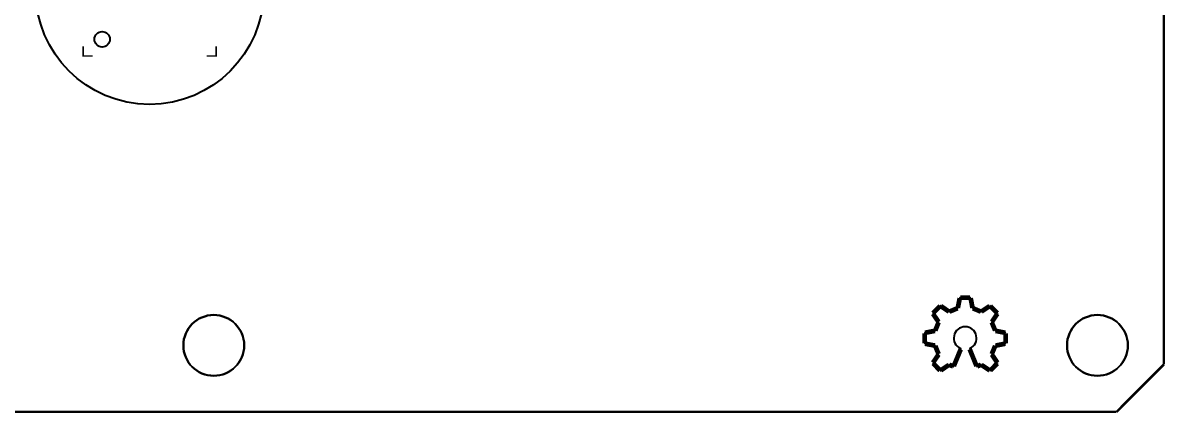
# Model space of a CAD drawing. Header units: millimetres. Extents: x 40 to 250, y -150 to -30.
# Drawn here: x 129.9 to 250.1, y -150.1 to -109.1 of the extents above; entities that cross this region are included whole.
import ezdxf

# ---------------------------------------------------------------- set-up
doc = ezdxf.new("R2010")
doc.units = ezdxf.units.MM
for name, color, linetype, true_color in [('BoardOutline', 7, 'Continuous', 0xff00ff), ('BottomSilkLayer', 7, 'Continuous', 0x808000), ('BottomSolderMaskLayer', 7, 'Continuous', 0xaa00ff), ('Hole', 7, 'Continuous', 0x222222), ('Multi-Layer', 7, 'Continuous', 0xc0c0c0), ('TopSilkLayer', 7, 'Continuous', 0xffff00), ('TopSolderMaskLayer', 7, 'Continuous', 0x800080)]:
    doc.layers.add(name, color=color, linetype=linetype, true_color=true_color)

msp = doc.modelspace()

# ---------------------------------------------------------------- linework, layer by layer
at = {"layer": 'BoardOutline', "const_width": 0.254}
for points in [[(250, -35), (250, -145)], [(245, -150), (250, -145)], [(245, -150), (45, -150)]]:
    msp.add_lwpolyline(points, dxfattribs=at)
at = {"layer": 'BottomSilkLayer'}
for centre in [(150, -143), (243, -143)]:
    msp.add_arc(centre, 3.2, 0.0705, 359.9295, dxfattribs=at)
at = {"layer": 'BottomSolderMaskLayer'}
for centre in [(150, -143), (243, -143)]:
    msp.add_arc(centre, 3.2, 0.0705, 359.9295, dxfattribs=at)
at = {"layer": 'Hole'}
for centre, radius in [((138.25, -110.8), 0.812), ((150, -143), 3.2), ((243, -143), 3.2)]:
    msp.add_circle(centre, radius, dxfattribs=at)
at = {"layer": 'Multi-Layer'}
for centre, radius in [((138.25, -110.8), 0.812), ((150, -143), 3.2), ((243, -143), 3.2)]:
    msp.add_circle(centre, radius, dxfattribs=at)
at = {"layer": 'TopSilkLayer'}
for points, const_width in [([(137.25, -112.55), (136.25, -112.55), (136.25, -111.55)], 0.15), ([(149.25, -112.55), (150.25, -112.55), (150.25, -111.55)], 0.15), ([(228.31, -139.05), (228.51, -138.03)], 0.5), ([(228.56, -137.98), (229.6, -137.98)], 0.5), ([(229.66, -138.03), (229.85, -139.05)], 0.5), ([(226.28, -140.53), (225.69, -139.67)], 0.5), ([(225.7, -139.6), (226.44, -138.86)], 0.5), ([(226.51, -138.86), (227.37, -139.44)], 0.5), ([(227.42, -139.45), (228.28, -139.09)], 0.5), ([(229.89, -139.09), (230.74, -139.45)], 0.5), ([(230.79, -139.44), (231.66, -138.86)], 0.5), ([(231.73, -138.86), (232.46, -139.6)], 0.5), ([(232.47, -139.67), (231.89, -140.53)], 0.5), ([(225.93, -141.44), (226.28, -140.58)], 0.5), ([(231.88, -140.58), (232.24, -141.44)], 0.5), ([(224.82, -142.77), (224.82, -141.72)], 0.5), ([(224.86, -141.67), (225.89, -141.47)], 0.5), ([(232.28, -141.47), (233.3, -141.67)], 0.5), ([(233.34, -141.72), (233.34, -142.77)], 0.5), ([(225.89, -143.02), (224.86, -142.82)], 0.5), ([(226.28, -143.91), (225.93, -143.05)], 0.5), ([(232.24, -143.05), (231.88, -143.91)], 0.5), ([(233.3, -142.82), (232.28, -143.02)], 0.5), ([(225.69, -144.82), (226.28, -143.96)], 0.5), ([(228.61, -143.41), (227.88, -145.18)], 0.5), ([(230.28, -145.18), (229.56, -143.41)], 0.5), ([(231.89, -143.96), (232.47, -144.82)], 0.5), ([(226.44, -145.63), (225.7, -144.89)], 0.5), ([(227.37, -145.05), (226.51, -145.63)], 0.5), ([(227.81, -145.21), (227.42, -145.04)], 0.5), ([(230.74, -145.04), (230.35, -145.21)], 0.5), ([(231.66, -145.63), (230.79, -145.05)], 0.5), ([(232.46, -144.89), (231.73, -145.63)], 0.5)]:
    msp.add_lwpolyline(points, dxfattribs=dict(at, const_width=const_width))
msp.add_circle((143.25, -105.65), 12, dxfattribs=at)
for centre, radius, start, end in [((228.56, -138.04), 0.055, 90, 169.0618), ((229.6, -138.04), 0.055, 10.9382, 90), ((226.48, -138.9), 0.055, 55.9372, 135.0085), ((227.4, -139.39), 0.055, 235.9188, 292.5101), ((228.26, -139.04), 0.055, 292.5146, 349.1109), ((229.91, -139.04), 0.055, 190.9276, 247.5334), ((230.76, -139.39), 0.055, 247.4899, 304.0812), ((231.69, -138.9), 0.055, 44.9915, 124.0628), ((225.74, -139.64), 0.055, 134.9764, 214.0819), ((226.23, -140.56), 0.055, 337.5077, 34.0691), ((231.93, -140.56), 0.055, 145.9016, 202.4661), ((232.42, -139.64), 0.055, 325.9372, 45.0459), ((224.88, -141.72), 0.055, 100.9113, 180.0042), ((225.88, -141.42), 0.055, 280.9034, 337.4712), ((229.08, -142.24), 1.2, 90, 167.6421), ((229.08, -142.24), 1.2, 12.3579, 90), ((232.29, -141.42), 0.055, 202.5288, 259.0966), ((233.29, -141.72), 0.055, 359.9958, 79.0887), ((224.88, -142.77), 0.055, 179.9958, 259.0887), ((225.88, -143.07), 0.055, 22.5288, 79.0966), ((229.08, -142.24), 1.2, 167.6422, 245.2844), ((229.08, -142.24), 1.2, 294.7144, 12.3573), ((232.29, -143.07), 0.055, 100.9034, 157.4712), ((233.29, -142.77), 0.055, 280.9113, 0.0042), ((226.23, -143.93), 0.055, 325.9167, 22.5066), ((228.56, -143.39), 0.055, 337.7908, 65.2649), ((229.61, -143.39), 0.055, 114.7351, 202.2092), ((231.93, -143.93), 0.055, 157.5339, 214.0984), ((225.74, -144.85), 0.055, 145.9344, 225.0152), ((227.4, -145.1), 0.055, 67.5162, 124.1105), ((227.83, -145.16), 0.055, 247.4942, 292.6436), ((227.83, -145.16), 0.055, 292.6671, 337.8202), ((230.33, -145.16), 0.055, 202.1798, 247.3329), ((230.33, -145.16), 0.055, 247.3564, 292.5058), ((230.76, -145.1), 0.055, 55.8895, 112.4838), ((232.42, -144.85), 0.055, 314.9624, 34.0465), ((226.48, -145.59), 0.055, 224.9915, 304.0628), ((231.69, -145.59), 0.055, 235.9372, 315.0085)]:
    msp.add_arc(centre, radius, start, end, dxfattribs=at)
at = {"layer": 'TopSolderMaskLayer'}
for centre in [(150, -143), (243, -143)]:
    msp.add_arc(centre, 3.2, 0.0705, 359.9295, dxfattribs=at)

doc.saveas('drawing.dxf')
